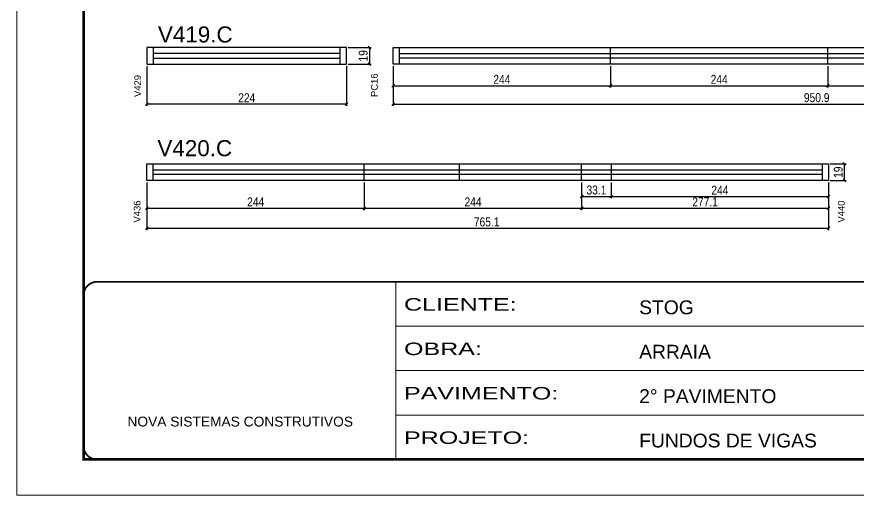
# Model space of a CAD drawing. Extents: x -3394 to 16474, y 3662 to 14397.
# Drawn here: x 9027 to 9972, y 12198 to 12734 of the extents above; entities that cross this region are included whole.
import ezdxf

# ---------------------------------------------------------------- set-up
doc = ezdxf.new("R2010")
doc.units = 0
doc.linetypes.add('CONTINUO', pattern=[0])
doc.linetypes.add('DASHED', pattern=[0.75, 0.5, -0.25])
doc.layers.get('0').update_dxf_attribs({"linetype": 'CONTINUOUS'})
doc.layers.get('Defpoints').update_dxf_attribs({"linetype": 'CONTINUOUS'})
for name, color, linetype in [('COTA', 241, 'CONTINUOUS'), ('NOMENCLATURA', 7, 'CONTINUOUS'), ('Painéis', 200, 'CONTINUOUS'), ('SARR_2.2x7', 40, 'CONTINUOUS')]:
    doc.layers.add(name, color=color, linetype=linetype)
doc.layers.add('Folhas', color=255, linetype='CONTINUOUS', lineweight=9)
doc.layers.add('SARRAFO DE PRESSAO', color=251, linetype='DASHED', lineweight=9)
doc.styles.add('ARIAL', font='arial.ttf')
doc.styles.add('COTA TECNICA', font='techl___.ttf', dxfattribs={"height": 10})
doc.styles.add('Tecnologia', font='')
doc.styles.get('Tecnologia').set_extended_font_data('Forgotten Futurist')
doc.dimstyles.new('PAINEL', dxfattribs={"dimtxt": 10, "dimasz": 3, "dimexe": 3, "dimexo": 3, "dimgap": 3, "dimtad": 1, "dimdec": 1, "dimzin": 12, "dimdsep": 46, "dimtxsty": 'COTA TECNICA', "dimblk1": 'OBLIQUE', "dimblk2": 'OBLIQUE', "dimsah": 1, "dimcen": 0.9, "dimclrd": 4, "dimclre": 4, "dimclrt": 240, "dimadec": 1, "dimazin": 3, "dimtfac": 1, "dimtdec": 1, "dimtmove": 0, "dimatfit": 3, "dimfxl": 1, "dimtolj": 1, "dimtzin": 12, "dimarcsym": 0})

# ---------------------------------------------------------------- blocks, each defined once
blk = doc.blocks.new('9999999999')
at = {"color": 30, "linetype": 'CONTINUO'}
for p, q in [((98564.56, 34230.21), (98564.56, 34429.45)), ((98564.56, 34379.64), (99583.98, 34379.64)), ((98564.56, 34329.83), (99487.98, 34329.83)), ((98564.56, 34280.02), (99487.98, 34280.02))]:
    blk.add_line(p, q, dxfattribs=at)
at = {"color": 30, "linetype": 'CONTINUO', "const_width": 2}
blk.add_lwpolyline([(99583.98, 34230.21), (99583.98, 34414.45, 0.414214), (99568.98, 34429.45), (98228.98, 34429.45, 0.414214), (98213.98, 34414.45), (98213.98, 34245.21, 0.414214), (98228.98, 34230.21), (99583.98, 34230.21)], format="xyb", dxfattribs=at)
at = {"layer": 'Folhas'}
blk.add_lwpolyline([(98138.98, 34190.21), (99623.98, 34190.21), (99623.98, 35240.21), (98138.98, 35240.21)], close=True, dxfattribs=at)
at = {"layer": 'Folhas', "color": 30, "const_width": 3}
blk.add_lwpolyline([(98213.98, 34230.21), (99583.98, 34230.21), (99583.98, 35200.21), (98213.98, 35200.21)], close=True, dxfattribs=at)
at = {"color": 7, "linetype": 'Continuous', "ltscale": 5, "style": 'ARIAL'}
for s, height, p in [('STOG', 15.483, (98837.68, 34393.13)), ('ARRAIA', 15.483, (98837.68, 34343.32)), ('2° PAVIMENTO', 15.4829, (98837.68, 34293.51)), ('NOVA SISTEMAS CONSTRUTIVOS', 11.0592, (98263.19, 34267.21)), ('FUNDOS DE VIGAS', 15.4829, (98837.68, 34243.7))]:
    blk.add_text(s, height=height, dxfattribs=at).set_placement(p)
at = {"layer": 'Folhas', "color": 7, "style": 'Tecnologia', "width": 1.5}
for s, p in [('CLIENTE:', (98573.65, 34397.17)), ('OBRA:', (98573.65, 34347.31)), ('PAVIMENTO:', (98573.65, 34297.5)), ('PROJETO:', (98573.65, 34247.69))]:
    blk.add_text(s, height=14, dxfattribs=at).set_placement(p)
blk = doc.blocks.new('_Oblique')
at = {"color": 0, "linetype": 'ByBlock', "lineweight": -2}
blk.add_line((-0.5, -0.5), (0.5, 0.5), dxfattribs=at)
blk = doc.blocks.new('*D130')
at = {"layer": 'COTA', "color": 4, "linetype": 'Continuous', "lineweight": -2, "transparency": 16777216}
for p, q in [((9399.3, 12700.21), (9425.17, 12700.21)), ((9423.17, 12700.21), (9423.17, 12681.21)), ((9399.3, 12681.21), (9425.17, 12681.21))]:
    blk.add_line(p, q, dxfattribs=at)
at = {"layer": 'Defpoints', "color": 0, "linetype": 'Continuous', "transparency": 16777216}
for p in [(9397.3, 12700.21), (9397.3, 12681.21), (9423.17, 12681.21)]:
    blk.add_point(p, dxfattribs=at)
at = {"layer": 'COTA', "color": 4, "linetype": 'Continuous', "lineweight": -2, "transparency": 16777216, "xscale": 3, "yscale": 3, "zscale": 3}
for p, rotation in [((9423.17, 12700.21), 90), ((9423.17, 12681.21), 270)]:
    blk.add_blockref('_Oblique', p, dxfattribs=dict(at, rotation=rotation))
at = {"layer": 'COTA', "color": 240, "linetype": 'Continuous', "transparency": 16777216, "insert": (9416.08, 12690.71), "char_height": 10, "attachment_point": 5, "rotation": 90, "style": 'COTA TECNICA'}
blk.add_mtext('\\A1;19', dxfattribs=at)
blk = doc.blocks.new('*D131')
at = {"layer": 'COTA', "color": 4, "linetype": 'Continuous', "lineweight": -2, "transparency": 16777216}
for p, q in [((9173.34, 12679.21), (9173.34, 12634.58)), ((9397.3, 12679.21), (9397.3, 12634.58)), ((9397.3, 12636.58), (9173.34, 12636.58))]:
    blk.add_line(p, q, dxfattribs=at)
at = {"layer": 'Defpoints', "color": 0, "linetype": 'Continuous', "transparency": 16777216}
for p in [(9173.34, 12681.21), (9397.3, 12681.21), (9173.34, 12636.58)]:
    blk.add_point(p, dxfattribs=at)
at = {"layer": 'COTA', "color": 4, "linetype": 'Continuous', "lineweight": -2, "transparency": 16777216, "xscale": 3, "yscale": 3, "zscale": 3, "rotation": 180}
blk.add_blockref('_Oblique', (9173.34, 12636.58), dxfattribs=at)
at = {"layer": 'COTA', "color": 4, "linetype": 'Continuous', "lineweight": -2, "transparency": 16777216, "xscale": 3, "yscale": 3, "zscale": 3}
blk.add_blockref('_Oblique', (9397.3, 12636.58), dxfattribs=at)
at = {"layer": 'COTA', "color": 240, "linetype": 'Continuous', "transparency": 16777216, "insert": (9285.32, 12643.65), "char_height": 10, "attachment_point": 5, "style": 'COTA TECNICA'}
blk.add_mtext('\\A1;224', dxfattribs=at)
blk = doc.blocks.new('*D132')
at = {"layer": 'COTA', "color": 4, "linetype": 'Continuous', "lineweight": -2, "transparency": 16777216}
for p, q in [((9449.72, 12679.21), (9449.72, 12655.23)), ((9693.72, 12679.21), (9693.72, 12655.23)), ((9449.72, 12657.23), (9693.72, 12657.23))]:
    blk.add_line(p, q, dxfattribs=at)
at = {"layer": 'Defpoints', "color": 0, "linetype": 'Continuous', "transparency": 16777216}
for p in [(9449.72, 12681.21), (9693.72, 12681.21), (9693.72, 12657.23)]:
    blk.add_point(p, dxfattribs=at)
at = {"layer": 'COTA', "color": 4, "linetype": 'Continuous', "lineweight": -2, "transparency": 16777216, "xscale": 3, "yscale": 3, "zscale": 3, "rotation": 180}
blk.add_blockref('_Oblique', (9449.72, 12657.23), dxfattribs=at)
at = {"layer": 'COTA', "color": 4, "linetype": 'Continuous', "lineweight": -2, "transparency": 16777216, "xscale": 3, "yscale": 3, "zscale": 3}
blk.add_blockref('_Oblique', (9693.72, 12657.23), dxfattribs=at)
at = {"layer": 'COTA', "color": 240, "linetype": 'Continuous', "transparency": 16777216, "insert": (9571.72, 12664.31), "char_height": 10, "attachment_point": 5, "style": 'COTA TECNICA'}
blk.add_mtext('\\A1;244', dxfattribs=at)
blk = doc.blocks.new('*D133')
at = {"layer": 'COTA', "color": 4, "linetype": 'Continuous', "lineweight": -2, "transparency": 16777216}
for p, q in [((9937.72, 12679.21), (9937.72, 12655.23)), ((10156.62, 12679.21), (10156.62, 12655.23)), ((9937.72, 12657.23), (10156.62, 12657.23))]:
    blk.add_line(p, q, dxfattribs=at)
at = {"layer": 'Defpoints', "color": 0, "linetype": 'Continuous', "transparency": 16777216}
for p in [(9937.72, 12681.21), (10156.62, 12681.21), (10156.62, 12657.23)]:
    blk.add_point(p, dxfattribs=at)
at = {"layer": 'COTA', "color": 4, "linetype": 'Continuous', "lineweight": -2, "transparency": 16777216, "xscale": 3, "yscale": 3, "zscale": 3, "rotation": 180}
blk.add_blockref('_Oblique', (9937.72, 12657.23), dxfattribs=at)
at = {"layer": 'COTA', "color": 4, "linetype": 'Continuous', "lineweight": -2, "transparency": 16777216, "xscale": 3, "yscale": 3, "zscale": 3}
blk.add_blockref('_Oblique', (10156.62, 12657.23), dxfattribs=at)
at = {"layer": 'COTA', "color": 240, "linetype": 'Continuous', "transparency": 16777216, "insert": (10047.17, 12664.34), "char_height": 10, "attachment_point": 5, "style": 'COTA TECNICA'}
blk.add_mtext('\\A1;218.9', dxfattribs=at)
blk = doc.blocks.new('*D135')
at = {"layer": 'COTA', "color": 4, "linetype": 'Continuous', "lineweight": -2, "transparency": 16777216}
for p, q in [((9449.72, 12679.21), (9449.72, 12634.58)), ((10400.66, 12679.21), (10400.66, 12634.58)), ((9449.72, 12636.58), (10400.66, 12636.58))]:
    blk.add_line(p, q, dxfattribs=at)
at = {"layer": 'Defpoints', "color": 0, "linetype": 'Continuous', "transparency": 16777216}
for p in [(9449.72, 12681.21), (10400.66, 12681.21), (10400.66, 12636.58)]:
    blk.add_point(p, dxfattribs=at)
at = {"layer": 'COTA', "color": 4, "linetype": 'Continuous', "lineweight": -2, "transparency": 16777216, "xscale": 3, "yscale": 3, "zscale": 3, "rotation": 180}
blk.add_blockref('_Oblique', (9449.72, 12636.58), dxfattribs=at)
at = {"layer": 'COTA', "color": 4, "linetype": 'Continuous', "lineweight": -2, "transparency": 16777216, "xscale": 3, "yscale": 3, "zscale": 3}
blk.add_blockref('_Oblique', (10400.66, 12636.58), dxfattribs=at)
at = {"layer": 'COTA', "color": 240, "linetype": 'Continuous', "transparency": 16777216, "insert": (9925.19, 12643.72), "char_height": 10, "attachment_point": 5, "style": 'COTA TECNICA'}
blk.add_mtext('\\A1;950.9', dxfattribs=at)
blk = doc.blocks.new('*D137')
at = {"layer": 'COTA', "color": 4, "linetype": 'Continuous', "lineweight": -2, "transparency": 16777216}
for p, q in [((9693.72, 12679.21), (9693.72, 12655.23)), ((9937.72, 12679.21), (9937.72, 12655.23)), ((9693.72, 12657.23), (9937.72, 12657.23))]:
    blk.add_line(p, q, dxfattribs=at)
at = {"layer": 'Defpoints', "color": 0, "linetype": 'Continuous', "transparency": 16777216}
for p in [(9693.72, 12681.21), (9937.72, 12681.21), (9937.72, 12657.23)]:
    blk.add_point(p, dxfattribs=at)
at = {"layer": 'COTA', "color": 4, "linetype": 'Continuous', "lineweight": -2, "transparency": 16777216, "xscale": 3, "yscale": 3, "zscale": 3, "rotation": 180}
blk.add_blockref('_Oblique', (9693.72, 12657.23), dxfattribs=at)
at = {"layer": 'COTA', "color": 4, "linetype": 'Continuous', "lineweight": -2, "transparency": 16777216, "xscale": 3, "yscale": 3, "zscale": 3}
blk.add_blockref('_Oblique', (9937.72, 12657.23), dxfattribs=at)
at = {"layer": 'COTA', "color": 240, "linetype": 'Continuous', "transparency": 16777216, "insert": (9815.72, 12664.31), "char_height": 10, "attachment_point": 5, "style": 'COTA TECNICA'}
blk.add_mtext('\\A1;244', dxfattribs=at)
blk = doc.blocks.new('*D138')
at = {"layer": 'COTA', "color": 4, "linetype": 'Continuous', "lineweight": -2, "transparency": 16777216}
for p, q in [((9173.34, 12548.7), (9173.34, 12517.78)), ((9417.34, 12548.7), (9417.34, 12517.78)), ((9173.34, 12519.78), (9417.34, 12519.78))]:
    blk.add_line(p, q, dxfattribs=at)
at = {"layer": 'Defpoints', "color": 0, "linetype": 'Continuous', "transparency": 16777216}
for p in [(9173.34, 12550.7), (9417.34, 12550.7), (9417.34, 12519.78)]:
    blk.add_point(p, dxfattribs=at)
at = {"layer": 'COTA', "color": 4, "linetype": 'Continuous', "lineweight": -2, "transparency": 16777216, "xscale": 3, "yscale": 3, "zscale": 3, "rotation": 180}
blk.add_blockref('_Oblique', (9173.34, 12519.78), dxfattribs=at)
at = {"layer": 'COTA', "color": 4, "linetype": 'Continuous', "lineweight": -2, "transparency": 16777216, "xscale": 3, "yscale": 3, "zscale": 3}
blk.add_blockref('_Oblique', (9417.34, 12519.78), dxfattribs=at)
at = {"layer": 'COTA', "color": 240, "linetype": 'Continuous', "transparency": 16777216, "insert": (9295.34, 12526.86), "char_height": 10, "attachment_point": 5, "style": 'COTA TECNICA'}
blk.add_mtext('\\A1;244', dxfattribs=at)
blk = doc.blocks.new('*D139')
at = {"layer": 'COTA', "color": 4, "linetype": 'Continuous', "lineweight": -2, "transparency": 16777216}
for p, q in [((9417.34, 12548.7), (9417.34, 12517.78)), ((9661.34, 12548.7), (9661.34, 12517.78)), ((9417.34, 12519.78), (9661.34, 12519.78))]:
    blk.add_line(p, q, dxfattribs=at)
at = {"layer": 'Defpoints', "color": 0, "linetype": 'Continuous', "transparency": 16777216}
for p in [(9417.34, 12550.7), (9661.34, 12550.7), (9661.34, 12519.78)]:
    blk.add_point(p, dxfattribs=at)
at = {"layer": 'COTA', "color": 4, "linetype": 'Continuous', "lineweight": -2, "transparency": 16777216, "xscale": 3, "yscale": 3, "zscale": 3, "rotation": 180}
blk.add_blockref('_Oblique', (9417.34, 12519.78), dxfattribs=at)
at = {"layer": 'COTA', "color": 4, "linetype": 'Continuous', "lineweight": -2, "transparency": 16777216, "xscale": 3, "yscale": 3, "zscale": 3}
blk.add_blockref('_Oblique', (9661.34, 12519.78), dxfattribs=at)
at = {"layer": 'COTA', "color": 240, "linetype": 'Continuous', "transparency": 16777216, "insert": (9539.34, 12526.86), "char_height": 10, "attachment_point": 5, "style": 'COTA TECNICA'}
blk.add_mtext('\\A1;244', dxfattribs=at)
blk = doc.blocks.new('*D140')
at = {"layer": 'COTA', "color": 4, "linetype": 'Continuous', "lineweight": -2, "transparency": 16777216}
for p, q in [((9661.34, 12548.7), (9661.34, 12517.78)), ((9938.48, 12548.7), (9938.48, 12517.78)), ((9661.34, 12519.78), (9938.48, 12519.78))]:
    blk.add_line(p, q, dxfattribs=at)
at = {"layer": 'Defpoints', "color": 0, "linetype": 'Continuous', "transparency": 16777216}
for p in [(9661.34, 12550.7), (9938.48, 12550.7), (9938.48, 12519.78)]:
    blk.add_point(p, dxfattribs=at)
at = {"layer": 'COTA', "color": 4, "linetype": 'Continuous', "lineweight": -2, "transparency": 16777216, "xscale": 3, "yscale": 3, "zscale": 3, "rotation": 180}
blk.add_blockref('_Oblique', (9661.34, 12519.78), dxfattribs=at)
at = {"layer": 'COTA', "color": 4, "linetype": 'Continuous', "lineweight": -2, "transparency": 16777216, "xscale": 3, "yscale": 3, "zscale": 3}
blk.add_blockref('_Oblique', (9938.48, 12519.78), dxfattribs=at)
at = {"layer": 'COTA', "color": 240, "linetype": 'Continuous', "transparency": 16777216, "insert": (9799.91, 12526.86), "char_height": 10, "attachment_point": 5, "style": 'COTA TECNICA'}
blk.add_mtext('\\A1;277.1', dxfattribs=at)
blk = doc.blocks.new('*D141')
at = {"layer": 'COTA', "color": 4, "linetype": 'Continuous', "lineweight": -2, "transparency": 16777216}
for p, q in [((9173.34, 12548.7), (9173.34, 12495.26)), ((9938.48, 12548.7), (9938.48, 12495.26)), ((9173.34, 12497.26), (9938.48, 12497.26))]:
    blk.add_line(p, q, dxfattribs=at)
at = {"layer": 'Defpoints', "color": 0, "linetype": 'Continuous', "transparency": 16777216}
for p in [(9173.34, 12550.7), (9938.48, 12550.7), (9938.48, 12497.26)]:
    blk.add_point(p, dxfattribs=at)
at = {"layer": 'COTA', "color": 4, "linetype": 'Continuous', "lineweight": -2, "transparency": 16777216, "xscale": 3, "yscale": 3, "zscale": 3, "rotation": 180}
blk.add_blockref('_Oblique', (9173.34, 12497.26), dxfattribs=at)
at = {"layer": 'COTA', "color": 4, "linetype": 'Continuous', "lineweight": -2, "transparency": 16777216, "xscale": 3, "yscale": 3, "zscale": 3}
blk.add_blockref('_Oblique', (9938.48, 12497.26), dxfattribs=at)
at = {"layer": 'COTA', "color": 240, "linetype": 'Continuous', "transparency": 16777216, "insert": (9554.67, 12504.37), "char_height": 10, "attachment_point": 5, "style": 'COTA TECNICA'}
blk.add_mtext('\\A1;765.1', dxfattribs=at)
blk = doc.blocks.new('*D142')
at = {"layer": 'COTA', "color": 4, "linetype": 'Continuous', "lineweight": -2, "transparency": 16777216}
for p, q in [((9940.48, 12569.7), (9958.46, 12569.7)), ((9956.46, 12550.7), (9956.46, 12569.7)), ((9940.19, 12550.7), (9958.46, 12550.7))]:
    blk.add_line(p, q, dxfattribs=at)
at = {"layer": 'Defpoints', "color": 0, "linetype": 'Continuous', "transparency": 16777216}
for p in [(9938.48, 12569.7), (9956.46, 12569.7), (9938.19, 12550.7)]:
    blk.add_point(p, dxfattribs=at)
at = {"layer": 'COTA', "color": 4, "linetype": 'Continuous', "lineweight": -2, "transparency": 16777216, "xscale": 3, "yscale": 3, "zscale": 3}
for p, rotation in [((9956.46, 12569.7), 90), ((9956.46, 12550.7), 270)]:
    blk.add_blockref('_Oblique', p, dxfattribs=dict(at, rotation=rotation))
at = {"layer": 'COTA', "color": 240, "linetype": 'Continuous', "transparency": 16777216, "insert": (9949.37, 12560.2), "char_height": 10, "attachment_point": 5, "rotation": 90, "style": 'COTA TECNICA'}
blk.add_mtext('\\A1;19', dxfattribs=at)
blk = doc.blocks.new('*D143')
at = {"layer": 'COTA', "color": 4, "linetype": 'Continuous', "lineweight": -2, "transparency": 16777216}
for p, q in [((9661.34, 12548.7), (9661.34, 12530.89)), ((9694.48, 12548.7), (9694.48, 12530.89)), ((9661.34, 12532.89), (9694.48, 12532.89))]:
    blk.add_line(p, q, dxfattribs=at)
at = {"layer": 'Defpoints', "color": 0, "linetype": 'Continuous', "transparency": 16777216}
for p in [(9661.34, 12550.7), (9694.48, 12550.7), (9694.48, 12532.89)]:
    blk.add_point(p, dxfattribs=at)
at = {"layer": 'COTA', "color": 4, "linetype": 'Continuous', "lineweight": -2, "transparency": 16777216, "xscale": 3, "yscale": 3, "zscale": 3, "rotation": 180}
blk.add_blockref('_Oblique', (9661.34, 12532.89), dxfattribs=at)
at = {"layer": 'COTA', "color": 4, "linetype": 'Continuous', "lineweight": -2, "transparency": 16777216, "xscale": 3, "yscale": 3, "zscale": 3}
blk.add_blockref('_Oblique', (9694.48, 12532.89), dxfattribs=at)
at = {"layer": 'COTA', "color": 240, "linetype": 'Continuous', "transparency": 16777216, "insert": (9677.91, 12540.11), "char_height": 10, "attachment_point": 5, "style": 'COTA TECNICA'}
blk.add_mtext('\\A1;33.1', dxfattribs=at)
blk = doc.blocks.new('*D144')
at = {"layer": 'COTA', "color": 4, "linetype": 'Continuous', "lineweight": -2, "transparency": 16777216}
for p, q in [((9694.48, 12548.7), (9694.48, 12530.89)), ((9938.48, 12548.7), (9938.48, 12530.89)), ((9694.48, 12532.89), (9938.48, 12532.89))]:
    blk.add_line(p, q, dxfattribs=at)
at = {"layer": 'Defpoints', "color": 0, "linetype": 'Continuous', "transparency": 16777216}
for p in [(9694.48, 12550.7), (9938.48, 12550.7), (9938.48, 12532.89)]:
    blk.add_point(p, dxfattribs=at)
at = {"layer": 'COTA', "color": 4, "linetype": 'Continuous', "lineweight": -2, "transparency": 16777216, "xscale": 3, "yscale": 3, "zscale": 3, "rotation": 180}
blk.add_blockref('_Oblique', (9694.48, 12532.89), dxfattribs=at)
at = {"layer": 'COTA', "color": 4, "linetype": 'Continuous', "lineweight": -2, "transparency": 16777216, "xscale": 3, "yscale": 3, "zscale": 3}
blk.add_blockref('_Oblique', (9938.48, 12532.89), dxfattribs=at)
at = {"layer": 'COTA', "color": 240, "linetype": 'Continuous', "transparency": 16777216, "insert": (9816.48, 12539.97), "char_height": 10, "attachment_point": 5, "style": 'COTA TECNICA'}
blk.add_mtext('\\A1;244', dxfattribs=at)

msp = doc.modelspace()

# ---------------------------------------------------------------- linework, layer by layer
at = {"layer": 'Painéis', "linetype": 'Continuous'}
for p, q in [((9397.3, 12700.21), (9173.34, 12700.21)), ((9173.34, 12700.21), (9173.34, 12681.21)), ((9397.3, 12681.21), (9397.3, 12700.21)), ((9449.72, 12681.21), (9449.72, 12700.21)), ((9449.72, 12700.21), (10400.66, 12700.21)), ((9693.72, 12681.21), (9693.72, 12700.21)), ((9937.72, 12681.21), (9937.72, 12700.21)), ((9173.34, 12681.21), (9397.3, 12681.21)), ((10400.66, 12681.21), (9449.72, 12681.21)), ((9173.34, 12550.7), (9173.34, 12569.7)), ((9173.34, 12569.7), (9938.48, 12569.7)), ((9417.34, 12550.7), (9417.34, 12569.7)), ((9524.34, 12550.7), (9524.34, 12569.7)), ((9661.34, 12550.7), (9661.34, 12569.7)), ((9694.48, 12569.7), (9694.48, 12550.7)), ((9938.4, 12562.7), (9938.48, 12562.7)), ((9938.48, 12569.7), (9938.48, 12550.7)), ((9938.48, 12550.7), (9173.34, 12550.7))]:
    msp.add_line(p, q, dxfattribs=at)
at = {"layer": 'SARR_2.2x7', "ltscale": 25}
for p, q in [((9180.34, 12700.21), (9180.34, 12681.21)), ((9390.3, 12681.21), (9390.3, 12700.21)), ((9456.72, 12681.21), (9456.72, 12700.21)), ((9390.3, 12693.21), (9180.34, 12693.21)), ((9180.34, 12688.21), (9390.3, 12688.21)), ((9456.72, 12693.21), (9693.72, 12693.21)), ((9693.72, 12688.21), (9456.72, 12688.21)), ((9693.72, 12693.21), (9937.72, 12693.21)), ((9937.72, 12688.21), (9693.72, 12688.21)), ((9937.72, 12693.21), (10156.62, 12693.21)), ((10156.62, 12688.21), (9937.72, 12688.21)), ((9180.34, 12550.7), (9180.34, 12569.7)), ((9180.34, 12562.7), (9417.34, 12562.7)), ((9417.34, 12562.7), (9661.34, 12562.7)), ((9661.34, 12562.7), (9931.4, 12562.7)), ((9931.48, 12569.7), (9931.48, 12550.7)), ((9417.34, 12557.7), (9180.34, 12557.7)), ((9661.34, 12557.7), (9417.34, 12557.7)), ((9931.48, 12557.7), (9661.34, 12557.7))]:
    msp.add_line(p, q, dxfattribs=at)

# ---------------------------------------------------------------- block references
at = {"layer": 'SARRAFO DE PRESSAO', "color": 6, "linetype": 'ByBlock'}
msp.add_blockref('9999999999', (-89111.77, -21992.23), dxfattribs=at)

# ---------------------------------------------------------------- texts
at = {"layer": 'NOMENCLATURA', "linetype": 'Continuous', "style": 'ARIAL'}
for s, p in [('V419.C', (9185.63, 12705.65)), ('V420.C', (9185.06, 12578.12))]:
    msp.add_text(s, height=18, dxfattribs=at).set_placement(p)
for s, p in [('V429', (9166.6, 12644.54)), ('PC16', (9432.45, 12644.54)), ('V436', (9166.04, 12503.7)), ('V440', (9956.57, 12503.7))]:
    msp.add_text(s, height=7.567, rotation=90, dxfattribs=at).set_placement(p)

# ---------------------------------------------------------------- dimensions: what is measured, and where the dimension line sits
at = {"layer": 'COTA', "linetype": 'Continuous'}
for base, p1, p2, picture, middle in [((9423.17, 12681.21), (9397.3, 12700.21), (9397.3, 12681.21), '*D130', (9416.08, 12690.71)), ((9956.46, 12569.7), (9938.19, 12550.7), (9938.48, 12569.7), '*D142', (9949.37, 12560.2))]:
    dim = msp.add_linear_dim(base=base, p1=p1, p2=p2, angle=90, dimstyle='PAINEL', override={"dimexe": 2, "dimexo": 2, "dimgap": 2, "dimadec": 8, "dimtix": 1, "dimatfit": 2, "dimldrblk": 'Oblique'}, dxfattribs=at)
    dim.commit()
    dim.dimension.update_dxf_attribs({"geometry": picture, "text_midpoint": middle})
for base, p1, p2, override, picture, middle in [((9173.34, 12636.58), (9397.3, 12681.21), (9173.34, 12681.21), {"dimexe": 2, "dimexo": 2, "dimgap": 2, "dimadec": 8, "dimtix": 1, "dimatfit": 2, "dimldrblk": 'Oblique'}, '*D131', (9285.32, 12643.65)), ((9693.72, 12657.23), (9449.72, 12681.21), (9693.72, 12681.21), {"dimexe": 2, "dimexo": 2, "dimgap": 2, "dimadec": 8, "dimtix": 1, "dimatfit": 2, "dimldrblk": 'Oblique'}, '*D132', (9571.72, 12664.31)), ((10400.66, 12636.58), (9449.72, 12681.21), (10400.66, 12681.21), {"dimexe": 2, "dimexo": 2, "dimgap": 2, "dimadec": 8, "dimtix": 1, "dimatfit": 2, "dimldrblk": 'Oblique'}, '*D135', (9925.19, 12643.72)), ((9937.72, 12657.23), (9693.72, 12681.21), (9937.72, 12681.21), {"dimexe": 2, "dimexo": 2, "dimgap": 2, "dimadec": 8, "dimtix": 1, "dimatfit": 2, "dimldrblk": 'Oblique'}, '*D137', (9815.72, 12664.31)), ((10156.62, 12657.23), (9937.72, 12681.21), (10156.62, 12681.21), {"dimexe": 2, "dimexo": 2, "dimgap": 2, "dimadec": 8, "dimtix": 1, "dimatfit": 2, "dimldrblk": 'Oblique'}, '*D133', (10047.17, 12664.34)), ((9417.34, 12519.78), (9173.34, 12550.7), (9417.34, 12550.7), {"dimexe": 2, "dimexo": 2, "dimgap": 2, "dimadec": 8, "dimtix": 1, "dimatfit": 2, "dimldrblk": 'Oblique'}, '*D138', (9295.34, 12526.86)), ((9661.34, 12519.78), (9417.34, 12550.7), (9661.34, 12550.7), {"dimexe": 2, "dimexo": 2, "dimgap": 2, "dimadec": 8, "dimtix": 1, "dimatfit": 2, "dimldrblk": 'Oblique'}, '*D139', (9539.34, 12526.86)), ((9938.48, 12519.78), (9661.34, 12550.7), (9938.48, 12550.7), {"dimexe": 2, "dimexo": 2, "dimgap": 2, "dimadec": 8, "dimtix": 1, "dimatfit": 2, "dimldrblk": 'Oblique'}, '*D140', (9799.91, 12526.86)), ((9694.48, 12532.89), (9661.34, 12550.7), (9694.48, 12550.7), {"dimexe": 2, "dimexo": 2, "dimgap": 2, "dimadec": 8, "dimtix": 1, "dimatfit": 2, "dimldrblk": 'Oblique'}, '*D143', (9677.91, 12540.11)), ((9938.48, 12532.89), (9694.48, 12550.7), (9938.48, 12550.7), {"dimexe": 2, "dimexo": 2, "dimgap": 2, "dimadec": 8, "dimtix": 1, "dimtmove": 1, "dimatfit": 2, "dimldrblk": 'Oblique'}, '*D144', (9816.48, 12539.97))]:
    dim = msp.add_linear_dim(base=base, p1=p1, p2=p2, dimstyle='PAINEL', override=override, dxfattribs=at)
    dim.commit()
    dim.dimension.update_dxf_attribs({"geometry": picture, "text_midpoint": middle})
dim = msp.add_linear_dim(base=(9938.48, 12497.26), p1=(9173.34, 12550.7), p2=(9938.48, 12550.7), dimstyle='PAINEL', override={"dimexe": 2, "dimexo": 2, "dimgap": 2, "dimadec": 8, "dimtix": 1, "dimatfit": 2, "dimldrblk": 'Oblique'}, dxfattribs=at)
dim.commit()
dim.dimension.update_dxf_attribs({"geometry": '*D141', "text_midpoint": (9554.67, 12497.26), "dimtype": 160})

doc.saveas('drawing.dxf')
